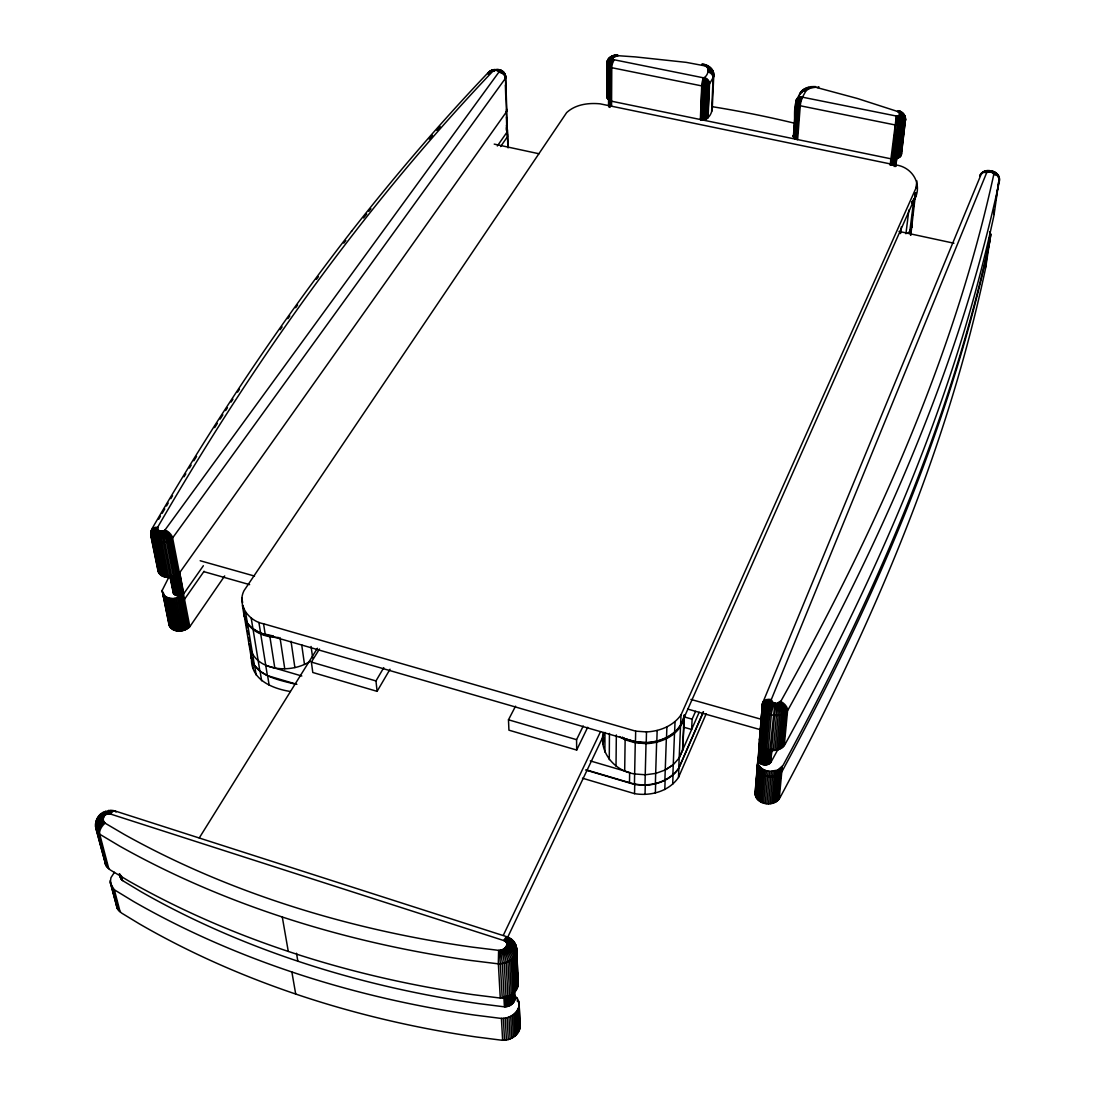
<?xml version="1.0" encoding="UTF-8"?>
<svg xmlns="http://www.w3.org/2000/svg" width="1095" height="1095" viewBox="0 0 1095 1095"><rect width="100%" height="100%" fill="white"/><g stroke="black" fill="none" stroke-linecap="round" stroke-linejoin="round"><path stroke-width="1.5" d="M634.662 773.932C614.966 771.181 599.006 752.84 603.181 732.528M609.915 107.433L609.942 100.699L606.753 96.962L606.904 62.798L608.574 60.266M606.876 97.619L607.095 62.155A5.762 4.804 24 0 1 612.735 57.912L617.607 55.667L635.428 56.913L686.195 62.36L705.207 65.919A5.899 3.326 -61.3 0 1 708.985 67.452M607.15 98.263L606.876 63.455A5.762 4.928 -5.8 0 1 612.653 58.391L612.735 57.912M604.892 752.114L604.96 732.432M607.574 98.878L607.287 64.756A5.79 4.667 -32.5 0 1 612.817 58.87L612.653 58.391M608.136 99.467L608.286 65.946A5.831 4.106 -51 0 1 613.186 59.308L612.817 58.87M608.533 105.996L608.601 98.276M608.875 106.639L608.984 66.48A5.845 3.723 -58.1 0 1 613.446 59.513L613.186 59.308M609.162 106.927L609.053 99.248M609.504 107.2L609.819 66.959A5.845 3.271 -64.1 0 1 613.747 59.691L703.551 77.841C707.534 76.65 710.682 67.794 705.207 65.919M610.38 105.955L610.75 67.37A5.858 2.765 -69.5 0 1 614.09 59.842M610.887 106.133L610.914 101.082L892.22 159.076L891.494 165.372M611.558 106.297L611.776 67.712A5.872 2.08 -75.5 0 1 614.309 59.91M609.272 759.656L609.436 733.417M816.843 87.148L811.025 87.805A6.283 2.505 78.4 0 0 808.247 88.079M120.094 875.138L120.792 878.532L122.53 880.558L141.228 891.836A762.681 515.074 0.7 0 0 478.624 1003.595L503.07 1006.675C508.86 1008.002 517.565 1002.13 513.952 995.848M616.02 766.089L616.334 734.937M624.684 770.962L625.135 739.823L619.264 736.565M107.077 810.889L107.515 813.941C102.957 814.653 101.479 821.647 105.914 823.659L124.159 834.376A783.418 513.979 0.6 0 0 472.219 947.107L497.431 950.214C502.988 952.349 511.447 943.384 503.796 940.55L110.622 814.078L107.515 813.941M513.733 994.89L517.278 998.243L519.044 1002.582L520.18 1026.07C519.865 1035.473 509.408 1041.413 500.743 1040.099L476.188 1036.965A761.75 521.329 0.7 0 1 139.366 923.865L121.504 913.011L117.343 908.699L110.266 882.159L110.951 877.656L114.469 872.277M684.211 714.802C679.954 741.575 643.039 749.363 622.33 737.236M703.373 711.723L678.749 768.143C668.005 783.363 646.68 788.208 629.488 782.651L629.652 772.495L590.314 760.915M634.443 784.129L635.264 742.793L625.135 739.823M706.152 713.844L678.489 777.45C668.963 791.439 650.635 796.325 634.553 793.656L634.717 784.513L585.565 769.977M505.603 941.481A9.581 3.887 -52.3 0 1 512.501 941.043L515.581 944.821L516.566 947.818L518.263 983.68C517.88 993.261 507.108 999.133 498.321 997.819L473.163 994.671A777.053 520.549 0.7 0 1 128.43 880.818L110.184 869.909L105.941 865.57L95.744 827.998L96.949 820.511A8.993 4.763 24.9 0 1 103.82 816.788M683.951 718.074C678.147 736.771 654.262 745.435 635.456 741.78L635.675 731.145L263.553 623.78C248.962 621.18 236.725 605.111 244.007 590.67L566.662 112.593C575.532 104.353 588.494 102.725 600.101 103.833L894.656 164.825C912.477 166.317 923.674 185.137 913.668 200.905L909.794 231.387L907.755 233.413M644.982 784.964L646.023 743.628C662.461 743.218 682.171 733.705 684.265 715.747M645.037 794.436L645.256 785.293C658.204 784.65 671.399 779.284 678.873 768.279L703.496 711.832M917.021 185.739L681.022 714.871C673.247 726.026 659.696 731.282 646.502 731.925L646.228 742.561L635.456 741.767L625.286 738.851M655.371 783.609L656.63 742.273M655.357 793.026L655.631 783.883M657.151 730.516L656.822 741.411M664.884 780.174L666.349 738.81M664.802 789.536L665.117 780.379M666.896 727.012L666.513 737.907M618.251 55.667L618.319 55.407M672.864 774.89L674.493 733.513M672.686 784.212L673.042 775.055M675.04 721.66L674.602 732.582M700.663 119.629L702.004 85.93M712.339 107.816C712.202 113.538 707.781 121.066 701.142 119.711L702.484 86.012A5.927 0.808 -82.5 0 1 703.784 77.882M701.936 119.779L703.825 77.882L702.73 119.793M703.524 119.738L704.906 86.053A5.913 1.095 85.3 0 0 703.921 77.882M704.304 119.642L705.686 85.944A5.913 1.711 81 0 0 703.962 77.882A5.872 3.805 59.7 0 1 708.355 84.986L706.918 118.671M705.043 119.478L706.439 85.78A5.899 2.299 76.5 0 0 704.017 77.868A5.886 3.353 66.1 0 1 707.781 85.3L706.357 118.985M678.749 768.143L680.501 726.751M705.727 119.259L707.137 85.561A5.886 2.847 71.6 0 0 704.058 77.855M678.489 777.45L678.873 768.279M681.022 714.871L680.57 725.52L915.721 196.073L915.625 192.843L910.78 235.11L910.93 228.554M707.411 118.315L708.835 84.63A5.858 4.188 52.3 0 0 704.153 77.8A5.845 4.503 43.3 0 1 709.245 84.247L707.808 117.931M708.095 117.521L709.533 83.836L713.653 76.677L712.763 71.791A5.872 4.503 -37.8 0 0 707.575 67.931M655.672 773.453L665.267 769.963L673.261 764.721L679.187 757.932L682.609 750.212L683.964 719.018M684.471 715.774L682.609 750.212M711.627 111.512L713.105 77.868A5.803 4.791 29 0 0 707.726 71.914M712.174 110.308L713.83 74.2A5.831 4.9 -13.4 0 0 708.246 69.464M606.753 96.962L607.301 95.005M494.037 70.586A6.2 1.027 81.5 0 1 495.173 70.395L496.281 69.45M695.558 711.353L692.122 719.169L691.629 729.462L683.472 727.135M519.181 1004.129C518.838 1013.628 508.217 1019.527 499.498 1018.213L474.614 1015.079A769.689 520.974 0.7 0 1 133.7 901.568L114.332 889.783L110.444 883.61M498.622 950.296L498.321 962.998L500.264 997.969M103.258 820.251A9.212 5.639 -14.1 0 0 95.744 827.998L99.713 834.212L119.588 846.065A789.331 519.632 0.6 0 0 470.713 960.452L496.377 963.614C505.26 964.914 516.279 959.124 516.703 949.379A9.431 5.393 -1 0 0 506.999 944.26M997.6 175.843A6.679 4.079 -46.9 0 0 992.973 172.969L989.565 171.682L986.718 172.586L771.304 699.568L772.413 702.128L775.602 703.346L770.469 762.777C766.226 767.732 754.318 763.352 759.177 756.289M816.514 87.477L857.234 98.441L896.627 111.17C900.555 111.43 900.596 117.042 896.367 116.043L802.649 97.222A6.365 1.423 -76.7 0 0 800.267 105.777L797.639 139.654L794.902 138.586L793.232 136.464C797.53 122.708 789.427 102.136 802.525 91.953M793.369 136.916L796.024 101.26A6.255 5.201 24.2 0 1 802.512 97.072L806.221 90.365L811.025 87.805M793.615 137.368L795.942 103.081A6.337 5.037 -26 0 1 802.457 97.195L802.512 97.072M793.943 137.806L796.53 103.957A6.365 4.462 -44.3 0 1 802.457 97.195L802.649 97.222M794.381 138.216L796.968 104.353A6.378 4.065 -51.6 0 1 802.457 97.195A6.255 5.27 13.6 0 0 795.846 101.698M794.902 138.586L797.488 104.723A6.378 3.614 -58 0 1 802.457 97.195A6.283 5.283 -1 0 0 795.764 102.163M795.49 138.928L798.091 105.065A6.378 3.093 -63.6 0 1 802.457 97.195A6.31 5.201 -14.4 0 0 795.805 102.615M796.161 139.216L798.761 105.353A6.378 2.518 -68.7 0 1 802.457 97.195A6.365 4.791 -35.9 0 0 796.188 103.519L800.267 105.777L894.752 124.871C899.036 125.843 907.604 123.557 904.976 117.726M796.873 139.462L799.487 105.599A6.365 1.903 -73.4 0 1 802.457 97.195M989.606 231.907L990.77 234.207L985.692 267.714C946.285 454.124 869.567 630.501 779.927 797.817C774.521 807.617 755.536 805.044 755.071 793.136L757.891 759.465M992.973 172.969L993.617 173.831A6.679 5.037 -24 0 1 999.187 178.745L994 215.195C954.251 401.701 875.986 577.695 785.005 744.422C779.394 754.222 760.108 751.8 759.451 739.727L762.49 703.401L980.86 175.022M755.112 794.395L758.082 759.013M758.041 760.108L762.49 703.401A8.527 5.461 15.9 0 1 771.304 699.568M755.358 795.654L757.767 761.983M758.164 760.738L762.366 705.919A8.486 5.461 -6.2 0 1 771.291 700.198M758.383 761.353L759.793 738.03M755.81 796.886L758.027 763.242M758.712 761.942L762.626 707.192A8.473 5.297 -15.8 0 1 771.386 700.608M759.136 762.503L760.738 743.135M756.453 798.077L759.136 765.665L758.479 764.474M760.874 744.682L763.79 709.628L763.105 708.438A8.473 5.051 -25.1 0 1 771.537 701.019M759.643 763.023L761.258 743.656M757.288 799.199L759.985 766.787L759.136 765.665M760.231 763.475L764.652 710.751A8.459 4.298 -41.8 0 1 772.057 701.799M760.888 763.886L762.503 744.518M758.287 800.226L761.011 767.828L759.985 766.787M762.763 746.845L765.706 711.791A8.473 3.791 -49.3 0 1 772.413 702.141M761.6 764.214L763.092 746.462M762.366 764.474L763.858 746.722M759.437 801.157L762.188 768.745L761.011 767.828M763.954 747.775L766.924 712.722A8.473 3.23 -56.3 0 1 772.81 702.442M763.229 764.68L764.734 746.941M760.738 801.951L763.502 769.552L762.188 768.745M765.282 748.583L768.279 713.529A8.486 2.614 -62.8 0 1 773.262 702.716M764.132 764.803L765.651 747.064M765.049 764.844L766.432 748.706M762.134 802.621L764.926 770.237L763.502 769.552M766.733 749.254L769.744 714.2A8.486 1.957 -69 0 1 773.754 702.935M765.952 764.789L767.349 748.652M766.828 764.652L768.088 750.13M763.626 803.155L766.432 770.757L764.926 770.237M768.266 749.788L771.304 714.734A8.5 1.273 -74.8 0 1 774.288 703.113M767.677 764.433L768.95 749.911M768.471 764.118L769.744 749.596M765.227 803.538L768.074 771.14L766.432 770.757M769.908 750.171L774.931 703.264M769.21 763.749L770.497 749.213M769.881 763.283L771.167 748.761M766.87 803.771L769.73 771.373L777.724 770.1L783.007 765.405C873.468 598.417 951.131 422.246 990.756 235.754L990.77 234.207M770.469 762.777L772.112 749.281M768.512 803.826L771.414 771.441M773.289 750.472L776.423 715.418A8.527 0.78 88.9 0 0 776.287 703.373L775.602 703.346M770.155 803.73L773.07 771.345M774.973 750.376L778.134 715.322A8.527 1.437 83.4 0 0 776.957 703.346L781.077 700.827C873.304 535.428 953.102 360.638 993.699 174.858L993.617 173.831M771.742 803.484L774.699 771.085M776.601 750.116L779.804 715.062A8.541 2.08 77.8 0 0 777.601 703.236M773.275 803.073L776.245 770.675M778.175 749.705L781.392 714.652A8.541 2.696 72 0 0 778.23 703.072M774.726 802.512L777.724 770.1M779.667 749.131L782.911 714.077A8.555 3.258 65.9 0 0 778.832 702.853M776.054 801.8L779.079 769.402M781.036 748.432L784.294 713.365A8.555 3.778 59.5 0 0 779.38 702.579M777.258 800.965L780.297 768.567M782.268 747.584L785.553 712.53A8.555 4.243 52.7 0 0 779.873 702.251M778.312 800.021L781.378 767.609M783.349 746.639L786.662 711.572L788.332 709.355C880.161 543.12 959.439 367.523 999.406 181.058L999.42 179.512A6.666 5.229 -14.4 0 0 993.712 174.146M779.216 798.967L782.282 766.555M784.266 745.572L787.592 710.504A8.555 4.969 37.6 0 0 780.667 701.457M496.131 70.313L499.334 71.517A6.105 5.037 -28.1 0 1 505.411 75.706L507.122 132.002L506.492 110.992L506.424 111.895M158.392 567.114C155.476 578.653 173.79 580.405 179.416 573.041L506.588 111.663L506.561 109.021M151.808 530.938C146.62 542.901 166.768 545.885 172.613 537.946L505.438 78.334L505.411 75.706M499.334 71.517L165.003 529.994C162.621 532.827 155.695 530.829 157.995 526.695C252.37 363.444 362.349 208.461 492.463 71.64L495.173 70.381M890.125 165.194L896.367 116.043M890.892 165.318L891.604 159.008M890.851 158.884L892.083 158.994L896.572 116.07M892.11 165.386L892.836 159.076C896.791 159.418 903.443 156.599 900.966 151.699M892.712 165.345L893.438 159.035L895.956 158.2L895.026 166.084M893.301 165.263L894.026 158.953M893.848 165.14L898.475 124.912A6.406 1.738 85.8 0 0 897.394 116.043M894.177 166.536L895.094 158.665M894.629 166.33L895.546 158.446M895.696 158.775L899.666 124.748A6.392 2.395 81.2 0 0 897.777 115.988M895.354 166.084L896.285 157.926M895.559 166.536L896.778 157.529M895.806 166.317L900.774 124.501A6.378 2.998 76.2 0 0 898.146 115.906M897.818 158.173L901.815 124.159A6.365 3.559 70.7 0 0 898.502 115.796M898.749 157.762L902.745 123.735A6.351 4.065 64.2 0 0 898.803 115.659M899.556 157.269L903.567 123.256A6.337 4.489 56.6 0 0 899.077 115.495M900.227 156.708L904.251 122.695A6.324 4.845 47.3 0 0 899.31 115.317M900.761 156.106L904.785 122.093A6.324 5.119 36 0 0 899.488 115.112M901.144 155.449L905.182 121.449A6.337 5.27 23.1 0 0 899.625 114.893M901.404 154.724L905.51 119.232A6.419 5.242 -12.7 0 0 899.775 113.88M900.555 233.522L901.377 226.747M603.14 744.011L603.934 737.524M905.935 233.741L908.877 210.021M915.954 188.272L916.885 180.894M912.628 215.113L913.257 210.048M913.695 206.668L914.325 201.589M914.968 196.511L915.393 193.131M757.466 764.638C756.139 777.423 776.93 780.886 782.514 770.579C872.852 603.537 950.351 427.324 989.948 240.845L989.346 237.738M755.071 793.136L755.235 791.89M759.451 739.727L759.615 738.468M224.694 575.929L189.832 626.668C184.617 632.458 172.462 633.197 169.082 625.149L162.183 590.397L169.041 576.791M163.73 593.367C160.801 604.81 178.95 606.698 184.521 599.28L204.094 571.248M617.128 55.421L617.334 54.764L617.607 55.667M990.113 171.162L990.003 171.723M116.412 901.513L116.754 907.372M985.774 266.947L986.54 258.666M987.074 255.299L987.608 251.946M988.142 248.592L988.936 243.555M994.301 209.624L994.096 214.428M994.807 206.366L995.328 203.123M995.834 199.865L996.614 194.992M997.121 191.748L997.641 188.491M998.147 185.247L998.667 181.989M793.273 135.534L793.232 136.464M814.68 87.025L814.926 86.368L815.104 87.395M988.84 171.463L989.332 170.492L989.565 171.682M169.301 620.742L169.082 625.149M497.322 145.991L507.286 131.77L506.342 127.896M495.268 69.491L495.652 70.326M915.694 196.306L911.656 202.917L915.694 196.306L915.639 193.062M679.174 757.973L699.157 712.284M909.096 233.057L911.834 226.788L911.779 221.874M909.794 231.387L911.848 226.761M173.557 589.452C170.642 595.228 180.045 597.802 183.412 594.037L179.689 572.658L183.782 593.695C178.594 600.197 164.565 600.785 162.211 591.505M507.615 937.429L604.194 734.17M503.413 935.103L600.539 731.611M515.553 706.179L508.477 719.785L508.929 730.173L576.682 750.048L587.7 727.285M576.682 750.048L576.572 739.672L583.224 725.999M778.723 747.995L770.962 762.202M319.48 649.006L311.363 662.078L312.8 672.494L377.104 691.342L390.025 669.237M377.104 691.342L375.968 680.939L383.77 667.663M152.219 528.351C212.088 425.161 278.157 325.489 351.468 231.346L351.851 230.867M158.72 519.194L160.445 516.265M162.169 513.336L164.77 508.929M166.495 505.999L168.219 503.07M170.82 498.663L172.545 495.734M184.015 476.777L185.808 473.861M189.394 468.058L191.173 465.142M193.856 460.79L196.552 456.437M199.263 837.949L317.427 648.24M214.634 427.639L217.371 423.368M220.122 419.098L222.874 414.827M225.611 410.57L227.445 407.723M231.113 402.029L232.934 399.182M237.56 392.12L239.435 389.327M500.607 146.552L507.45 136.738L507.423 134.096M203.369 565.718L183.508 594.079L189.832 626.668M280.183 329.663L282.113 326.912M287.889 318.672L289.819 315.935M295.65 307.736L297.621 305.026M316.441 279.321L318.412 276.624M343.789 243.172L345.828 240.503M351.468 231.346C394.597 176.295 440.053 123.051 488.329 72.448M363.554 217.973L366.702 214.004M368.81 211.362L370.904 208.721M429.226 139.092L432.47 135.342M436.837 130.332L440.19 126.609M911.683 202.657L913.709 200.645M182.263 594.831L178.156 573.794L179.334 573M665.267 769.963L673.274 764.68M249.414 643.805C252.329 671.276 291.133 674.452 310.104 661.216M176.035 574.56L176.774 574.369L180.894 595.406M645.229 774.808L655.7 773.412M892.083 158.994L893.315 159.021L897.257 124.994A6.406 1.068 -89.9 0 0 896.983 116.07M252.945 628.722L260.624 633.115L273.202 635.99M245.567 612.256L247.333 622.904C253.342 631.076 263.279 635.606 273.244 636.263M635.675 731.145L646.502 731.925M634.717 784.513L645.256 785.293M244.185 612.543C244.555 629.31 263.566 637.796 278.322 637.441M635.264 742.793L646.023 743.628M634.648 773.973L645.242 774.767M768.074 771.14L769.73 771.373M701.142 119.711L700.362 119.588L701.703 85.889A5.927 1.273 -79.4 0 1 703.551 77.841M494.228 144.116L539.027 153.765M899.022 231.401L953.937 243.227M200.18 560.736L254.519 576.066M690.89 699.418L761.148 719.251M203.725 571.617L249.619 584.634M687.92 709.136L760.122 729.612M683.923 716.828L692.122 719.169M635.456 741.78L265.223 634.443L263.553 623.78M311.363 662.078L375.968 680.939M508.477 719.785L576.572 739.672M265.743 665.404L301.809 676.012M244.472 616.964L251.385 658.478L254.437 665.336L259.898 671.18L267.385 675.615L296.882 684.334M586.879 770.059L629.488 782.651M250.947 651.58C249.728 675.095 278.431 679.817 295.527 684.224M251.494 658.944C250.947 680.022 272.956 688.755 290.38 691.492M582.472 778.203L634.553 793.656M114.961 810.943L507.259 936.868M610.408 100.904L611.585 101.246M610.572 100.904L608.491 98.933M622.33 737.496L625.286 739.111M506.287 129.881L507.231 131.414M985.103 264.607L985.486 265.373M242.392 605.412L244.171 616.074L247.333 622.918M517.155 979.149L518.263 983.68M106.94 814.105L105.626 811.066L105.709 811.86M105.339 864.229L104.764 861.354M108.87 869.006L99.713 834.212A9.253 4.859 -51 0 1 105.106 823.125M114.332 889.783L120.217 912.121M107.707 867.979L98.536 833.172A9.266 5.146 -44.1 0 1 104.573 822.646M113.196 888.757L119.081 911.095M106.735 866.829L95.593 825.028A9.116 5.502 1.8 0 1 103.19 818.882M110.28 880.667L118.123 909.945M95.566 826.52L105.941 865.57M110.266 882.159L117.343 908.699M121.285 875.754L122.53 880.558M120.601 875.151L121.846 879.956M120.436 876.068L121.258 879.271M119.547 873.728L120.792 878.532M119.369 873.701L120.436 877.738M519.673 1023.031L520.18 1026.07M162.607 531.184L171.847 577.106M160.869 575.203L153.738 540.109A7.87 4.777 -52.3 0 1 158.679 530.459M165.14 596.255L171.751 628.831M159.925 574.41L152.794 539.315A7.884 5.105 -44.1 0 1 158.31 530.144M164.209 595.461L170.834 628.037M151.575 536.482L150.905 533.142A7.911 5.365 11.7 0 1 157.557 527.735M159.158 573.52L152.013 538.425A7.911 5.338 -35.3 0 1 157.995 529.802M163.388 594.475L170.081 627.148M158.556 572.562L150.74 534.264A7.925 5.516 2.5 0 1 157.488 528.173M162.183 590.397L169.492 626.176M158.145 571.535L150.768 535.359A7.939 5.598 -7 0 1 157.502 528.598M164.483 576.942L157.42 541.847A7.829 3.381 -73.4 0 1 160.116 531.13M168.726 597.979L175.296 630.569M163.155 576.49L156.065 541.382A7.843 3.915 -66.9 0 1 159.596 530.966M167.412 597.528L173.995 630.104M161.95 575.902L154.833 540.807A7.857 4.38 -59.9 0 1 159.103 530.733M166.207 596.953L172.805 629.529M168.808 577.462L161.814 542.367A7.802 1.382 88.8 0 1 161.581 531.308M173.01 598.5L179.512 631.09M167.316 577.435L160.294 542.326A7.802 2.094 -85.6 0 1 161.075 531.294M171.532 598.472L178.047 631.048M165.865 577.257L158.816 542.162A7.816 2.765 -79.7 0 1 160.595 531.239M170.095 598.294L176.637 630.871M171.97 575.861L175.816 595.283M176.008 598.144L182.468 630.72M171.628 577.161L175.159 594.968M171.039 576.778L174.57 594.585M170.533 576.353L174.064 594.147M173.653 593.668L163.21 541.491L162.101 531.267M174.516 598.39L180.99 630.98M169.752 575.806L173.325 593.148M175.282 574.683L179.416 595.735M174.529 574.738L178.663 595.789M174.748 576.189L167.85 541.094A7.802 1.574 67.3 0 0 163.593 530.883M178.896 597.24L185.301 629.817M173.776 574.724L177.924 595.776M177.212 595.68L166.399 541.614A7.802 0.849 72.7 0 0 163.1 531.061M177.486 597.76L183.905 630.337M172.681 576.093L176.514 595.529M178.772 573.424L182.865 594.462M178.458 573.958L171.614 538.863A7.829 3.545 49.1 0 0 164.839 530.158M182.55 595.009L188.887 627.586M177.486 574.108L181.592 595.16M177.335 574.807L170.478 539.712A7.816 2.929 55.6 0 0 164.469 530.432M181.441 595.858L187.806 628.434M180.169 595.612L169.219 540.451A7.816 2.272 61.6 0 0 164.045 530.678M180.223 596.597L186.602 629.187M179.416 573.041L172.613 537.946A7.87 4.216 40.3 0 0 165.003 530.007M500.456 950.173L502.276 962.71L504.165 997.696M282.291 917.008L288.286 951.445M291.872 971.99L295.705 994.041M296.499 953.266L297.84 961.191M245.376 617.813L245.923 621.111M246.484 624.396L247.032 627.695M247.579 630.98L248.127 634.265M248.674 637.564L249.222 640.849M249.687 643.805L250.18 646.734M251.973 657.712L252.493 660.778M247.566 623.821L254.437 665.336M254.615 665.774L256.148 674.972M241.872 598.062L242.625 602.62M243.131 605.672L243.637 608.711M260.131 671.591L261.637 680.789M253.109 629.68L259.898 671.18M244.171 616.088L243.898 611.941M251.207 618.073L252.986 628.995M267.659 675.985L269.151 685.183M260.733 634.114L267.385 675.615M258.913 622.453L260.665 633.375M269.917 636.811L274.818 668.059M280.005 637.564L284.755 668.812M291.024 641.259L294.883 667.567M301.686 644.695L304.492 664.432M311.089 646.461L312.677 657.972M252.712 663.721L253.041 668.142M250.906 651.101L251.385 658.478M499.539 950.268L502.222 997.928M501.414 1018.364L502.632 1040.25M505.26 1018.09L506.437 1039.976M503.851 996.546L504.412 1006.77M503.344 1018.323L504.535 1040.209M506.164 996.382L506.698 1006.606M506.068 997.271L504.261 963.066A9.65 1.218 76 0 0 501.359 949.967M507.136 1017.666L508.285 1039.552M505.014 996.518L505.548 1006.743M509.668 995.889L507.943 961.67A9.609 2.354 65 0 0 503.057 949.338M510.694 1016.297L511.803 1038.183M509.408 995.314L509.928 1005.538M508.367 995.779L508.901 1006.004M507.902 996.669L506.15 962.45A9.636 1.807 70.6 0 0 502.222 949.693M508.956 1017.063L510.092 1038.963M507.286 996.135L507.82 1006.36M513.309 1002.815L511.173 959.617A9.554 3.381 53.4 0 0 504.562 948.393M513.829 1014.271L514.896 1036.171M512.09 993.384L512.597 1003.609M511.789 1004.334L509.613 960.726A9.581 2.888 59.3 0 0 503.837 948.9M512.323 1015.352L513.404 1037.252M510.379 994.766L510.9 1004.991M515.403 991.276L513.801 957.03A9.499 4.243 40.6 0 0 505.78 947.189M516.375 1011.698L517.401 1033.612M514.486 990.236L514.842 999.543M514.308 990.428L514.636 997.244M514.677 1000.31L512.569 958.385A9.526 3.832 47.1 0 0 505.206 947.818M515.184 1013.039L516.224 1034.953M513.979 992.549L514.376 1001.076M513.5 993.439L513.911 1001.952M518.154 985.24L516.566 947.818A9.444 5.365 -10.4 0 0 506.958 943.739M519.044 1002.582L520.084 1027.63M516.265 947.928L517.086 965.899M517.374 972.428L517.757 980.6M518.674 1001.063L519.222 1012.889M517.825 986.787L516.265 952.499A9.431 5.146 17.6 0 0 506.848 945.3M518.756 1007.222L519.755 1029.149M516.251 959.535L516.484 964.435M518.469 1008.071L518.701 1013.135M517.264 988.279L515.69 954.019A9.458 4.9 26.2 0 0 506.643 945.834M518.195 1008.714L519.208 1030.641M517.278 998.243L517.442 1001.624M516.429 989.812L514.842 955.565A9.472 4.599 33.7 0 0 506.26 946.518M517.374 1010.247L518.4 1032.174M506.807 111.006L505.644 76.349A6.091 5.174 -14.3 0 0 499.416 71.736M507.491 129.757L508.107 147.893M507.286 131.77L507.875 147.236M505.37 85.081L505.822 98.413M506.424 117.055L506.875 130.442M506.451 125.131L506.615 130.154M910.506 231.88L910.547 235.151M979.642 176.24A6.543 5.297 27.8 0 1 986.718 172.586M980.176 175.597A6.502 5.037 43.1 0 1 986.8 172.476M981.01 174.351A6.502 4.722 53.4 0 1 987.019 172.285M771.77 701.416A8.459 4.708 -33.8 0 0 763.776 709.628C768.909 716.582 780.379 717.376 786.662 711.572A8.555 4.64 45.4 0 0 780.311 701.868M987.622 171.45A6.556 1.369 -89.8 0 1 989.141 171.682M981.818 173.831A6.502 4.312 62 0 1 987.293 172.12M762.312 704.646A8.5 5.516 3.7 0 1 771.277 699.773M993.74 174.447A6.638 5.352 -3.8 0 1 999.502 180.292M993.466 173.53A6.679 4.791 -32.5 0 1 998.777 177.979L998.229 177.239A6.679 4.462 -40.1 0 0 993.247 173.243M992.645 172.709A6.666 3.641 -53 0 1 996.751 174.57M992.275 172.462A6.652 3.134 -58.5 0 1 995.738 173.421M991.851 172.257A6.638 2.587 -63.5 0 1 994.616 172.435M991.399 172.066A6.625 1.998 -68.2 0 1 993.644 172.449M990.92 171.915A6.611 1.369 -72.5 0 1 992.371 171.313M990.441 171.792A6.597 0.712 -76.8 0 1 991.276 171.354M986.431 171.518A6.543 2.053 85.6 0 1 988.73 171.696M985.541 171.272A6.529 2.696 80.7 0 1 988.333 171.764M983.967 172.449A6.515 3.285 75.3 0 1 987.95 171.847M983.228 172.271A6.502 3.832 69.1 0 1 987.608 171.97M505.438 78.334A6.146 4.928 30.8 0 0 499.375 72.284L499.416 72.174A6.118 5.133 15.3 0 1 505.671 77.677M498.239 70.655A6.173 3.189 -69.4 0 1 501.948 71.832M498.54 70.792A6.159 3.696 -63.6 0 1 502.632 71.709M498.8 70.942A6.146 4.147 -57 0 1 503.604 72.708M499.019 71.12A6.132 4.517 -49.2 0 1 504.015 72.667M504.261 73.228A6.132 4.517 -49.2 0 1 504.48 74.515L505.014 75.09A6.118 4.818 -39.7 0 0 499.197 71.312M499.443 71.955A6.105 5.201 0.8 0 1 505.739 77.006M497.91 70.532A6.173 2.642 -74.5 0 1 500.634 70.545M497.541 70.45A6.187 2.053 -79.1 0 1 499.813 70.737M497.089 70.367A6.187 1.451 -83.2 0 1 498.69 70.545M496.624 70.326A6.187 0.835 -87.1 0 1 497.294 69.478M492.914 70.805A6.2 1.642 77.5 0 1 494.707 70.477M491.97 70.641A6.2 2.217 73.4 0 1 494.256 70.586M490.697 71.955A6.2 2.765 68.9 0 1 493.845 70.737M489.67 72.995A6.187 3.271 64 0 1 493.462 70.901M488.781 74.145A6.187 3.737 58.5 0 1 493.106 71.107M488.028 74.036A6.173 4.147 52.3 0 1 492.805 71.312M151.261 532.033A7.898 5.133 20.4 0 1 157.694 527.297M150.987 536.441A7.939 5.584 -16.6 0 1 157.598 529.022M151.411 537.467A7.925 5.502 -26.1 0 1 157.762 529.419M812.545 87.066A6.31 1.15 87.8 0 1 813.708 87.422M607 64.112A5.776 4.832 -20.3 0 1 612.707 58.637M706.959 67.206A5.886 4.188 -47 0 1 711.791 70.655M802.621 91.296A6.255 4.188 59.9 0 1 807.713 89.106M801.266 92.254A6.241 4.599 51.4 0 1 806.878 89.708M704.263 77.663A5.831 4.695 35.3 0 1 709.533 83.836L706.439 85.78L701.703 85.889L611.776 67.712L607.711 65.358A5.817 4.421 -42.6 0 1 612.967 59.103M810.642 86.943A6.296 1.848 83.2 0 1 812.339 87.559M806.125 89.147A6.283 3.134 73 0 1 809.807 88.148M800.199 93.321A6.228 4.928 40.8 0 1 806.221 90.379M799.295 95.155A6.228 5.105 31.1 0 1 805.646 91.2M608.615 59.636A5.803 4.106 51.9 0 1 613.419 57.063M607.93 60.882A5.79 4.38 44.6 0 1 613.104 57.364M610.23 58.569A5.817 3.394 63.5 0 1 614.227 56.529M609.326 59.705A5.803 3.778 58.1 0 1 609.367 59.075M609.491 58.5A5.803 3.778 58.1 0 1 613.802 56.776M606.904 62.798A5.749 4.914 9.6 0 1 612.666 58.158M704.126 65.399A5.899 2.806 -67.1 0 1 707.192 66.138M702.922 64.947A5.899 2.231 -72.3 0 1 705.221 65.043M706.165 66.535A5.886 3.791 -54.7 0 1 710.45 68.396M607.424 61.525A5.776 4.626 35.7 0 1 612.871 57.665M708.136 71.052A5.803 4.9 18.1 0 1 713.666 76.677M708.013 68.684A5.845 4.75 -26.8 0 1 713.447 72.982M804.579 89.297A6.269 3.696 67 0 1 808.699 88.585M708.287 70.258A5.803 4.955 2.1 0 1 713.899 75.445M701.621 64.591A5.886 1.615 -77.1 0 1 703.004 63.962M616.033 55.215A5.845 1.013 84 0 1 616.991 55.722M614.61 56.584A5.845 1.533 80.4 0 1 614.801 55.694M614.938 55.366A5.845 1.533 80.4 0 1 616.375 55.818M613.542 56.338A5.831 2.039 76.7 0 1 615.787 55.941M612.639 56.228A5.831 2.532 72.7 0 1 615.226 56.105M611.297 57.542A5.831 2.984 68.3 0 1 611.653 56.598M611.913 56.242A5.831 2.984 68.3 0 1 614.706 56.297M817.897 87.668A6.337 0.999 -79.1 0 1 818.909 87.094M899.748 114.564A6.365 5.338 10.2 0 1 905.442 120.724M899.789 114.222A6.392 5.324 -1.7 0 1 905.551 119.985M899.693 113.524A6.447 5.092 -22.4 0 1 905.319 118.479M899.529 113.182A6.46 4.9 -30.9 0 1 904.935 116.385M899.31 112.84A6.474 4.64 -38.5 0 1 904.525 116.316M899.022 112.525A6.474 4.325 -45.2 0 1 903.703 114.386M898.68 112.21A6.474 3.969 -51.2 0 1 903.115 114.332M898.27 111.923A6.46 3.559 -56.5 0 1 902.143 113.155M897.818 111.663A6.46 3.107 -61.4 0 1 901.048 112.142M897.325 111.43A6.447 2.614 -65.9 0 1 900.186 112.142M712.38 106.708A858.945 639.891 -2.7 0 1 794.505 123.215M110.622 814.078A9.116 3.559 -71.7 0 1 116.002 812.12M108.692 813.79A9.034 1.807 -89.6 0 1 110.841 810.916M108.104 813.845A8.993 1.081 84.3 0 1 108.939 810.683M109.828 813.886A9.102 3.121 -76.8 0 1 113.853 810.806M109.267 813.804A9.061 2.491 -83.3 0 1 112.525 810.971M101.274 815.488A8.924 2.601 53.7 0 1 105.366 814.926M99.946 816.583A8.924 3.258 46.9 0 1 104.928 815.296M102.547 812.86A8.924 1.903 60.1 0 1 105.859 814.612M104.176 813.051A8.938 1.163 66.3 0 1 106.393 814.338M506.971 944.78A9.431 5.324 8.4 0 1 516.607 950.953M506.834 943.233A9.472 5.229 -19.7 0 1 516.197 946.285M506.629 942.74A9.499 5.023 -28.5 0 1 515.594 944.821M506.355 942.289A9.526 4.708 -36.9 0 1 514.759 943.452M506.013 941.864A9.554 4.339 -44.8 0 1 513.719 942.179M505.137 941.152A9.609 3.381 -59.4 0 1 511.105 940.044M504.631 940.879A9.622 2.806 -66.1 0 1 509.558 939.223M503.796 940.55A9.622 2.354 -71 0 1 507.834 937.95M98.659 817.089A8.938 3.846 39.7 0 1 104.545 815.693M97.797 819.06A8.965 4.353 32.2 0 1 104.189 816.145M96.292 821.989A9.034 5.078 17.5 0 1 103.519 817.472M95.84 823.508A9.075 5.324 9.7 0 1 103.3 818.17M95.552 826.52A9.171 5.612 -6.1 0 1 103.176 819.566M96.127 829.408A9.239 5.612 -21.9 0 1 103.45 820.908M96.73 830.763A9.266 5.516 -29.5 0 1 103.738 821.524M97.537 832.022A9.266 5.365 -36.9 0 1 104.107 822.112"/></g></svg>
